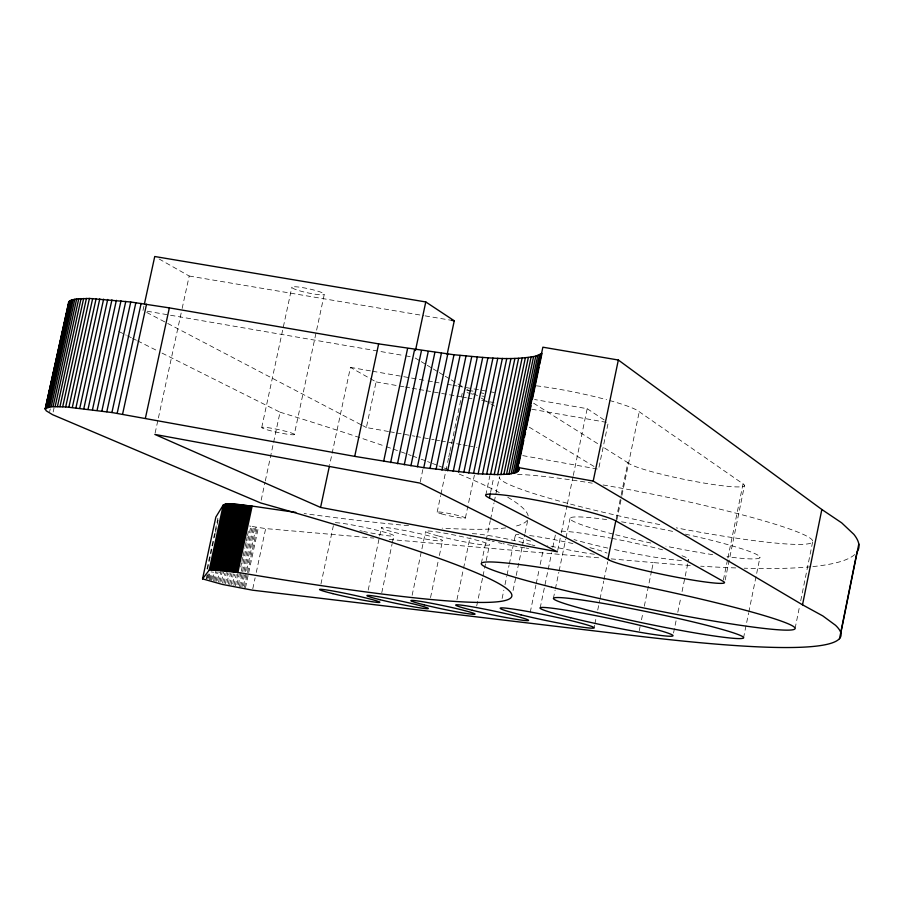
<?xml version="1.0" encoding="UTF-8"?>
<svg xmlns="http://www.w3.org/2000/svg" width="904" height="904" viewBox="0 0 904 904"><rect width="100%" height="100%" fill="white"/><g stroke="black" fill="none" stroke-linecap="round" stroke-linejoin="round"><path stroke-width="0.68" stroke-dasharray="4.52 3.39" d="M743.517 637.987L748.602 613.081M748.794 612.121L759.993 557.192M795.113 628.382L799.588 606.268M800.718 600.742L812.764 541.315M673.536 633.037L676.102 620.585M677.797 612.29L680.927 597.069M682.057 591.544L688.588 559.723M723.403 579.927L727.607 559.35M727.889 557.971L743.043 483.866L639.252 411.749A67.178 7.537 11.7 0 0 609.014 400.348M725.166 580.006L744.455 485.663M616.132 519.28L620.991 495.821M621.274 494.443L627.839 462.712L602.787 446.892M594.018 627.997L594.595 625.229M594.877 623.85L596.019 618.336M597.725 610.064L599.725 600.403M600.007 599.024L603.725 581.102M604.008 579.713L607.725 561.791M616.856 519.969L621.681 496.68M621.963 495.313L639.252 411.749M639.264 630.664L640.1 626.585M641.501 619.771L642.902 612.968M644.315 606.155L651.603 570.752M651.886 569.396L653.287 562.582A1281.917 112.763 13 0 0 692.035 565.61M502.115 598.471L503.844 590.199M504.997 584.685L506.726 576.413M507.02 575.034L509.031 565.395M509.325 564.017L513.065 546.095M514.218 540.581L515.37 535.066M513.065 590.481L515.924 576.82M516.207 575.452L524.761 534.467M525.054 533.1L527.62 520.806M530.241 612.257L535.936 584.956M536.219 583.588L539.055 569.938M540.197 564.48L543.044 550.818M540.163 607.985L547.926 570.729M548.208 569.351L551.655 552.796M552.807 547.27L555.395 534.852M557.689 550.446L561.09 534.072M561.384 532.705L567.057 505.426M567.339 504.059L573.012 476.77M573.294 475.414L587.182 408.698L534.569 399.523M553.384 598.459L555.101 590.188M555.384 588.809L558.83 572.266M559.113 570.887L565.701 539.191M565.994 537.812L570.006 518.512M412.134 595.273L425.592 531.473M437.152 512.15L440.643 495.573M440.937 494.194L447.344 463.797M447.638 462.419L448.508 458.271M448.802 456.893L449.672 452.746M449.966 451.367L462.193 393.342M430.53 597.589L438.248 560.932M439.389 555.497L442.531 540.558M465.379 518.015L474.385 475.165M456.983 599.567L463.289 569.543M463.571 568.187L470.159 536.795M485.798 495.098L489.855 475.775M490.556 492.477L493.72 477.391M481.357 563.282L490.273 520.749M490.556 519.382L494.013 502.918M494.296 501.539L499.471 476.849A159.963 14.181 11.6 0 0 661.479 524.953M476.713 605.917L482.691 577.362M482.973 576.006L489.527 544.739M320.943 584.029L333.373 525.642M388.494 431.502L366.38 427.536L376.075 381.917L350.436 367.386L329.666 464.825M368.21 590.063L381.431 527.631M381.782 592.662L392.121 543.767M392.347 542.66L393.85 535.609M420.27 481.73L422.88 469.391M235.277 585.747L237.91 573.475M236.95 584.662L239.289 573.746M240.746 566.932L241.628 562.842M241.922 561.474L242.803 557.384M243.097 556.016L244.848 547.835M245.142 546.479L246.024 542.389M246.306 541.021L247.187 536.931M247.481 535.563L248.363 531.473M238.306 584.922L240.939 572.65M241.232 571.283L250.883 526.275L265.663 528.591L373.804 538.072M239.345 586.549L242.272 572.91M242.566 571.543L252.216 526.535M240.645 586.798L253.515 526.772M241.91 587.035L254.792 526.998M261.177 500.172L265.019 482.307M265.313 480.928L280.048 412.19L159.036 351.599M243.436 585.905L256.024 527.213M244.34 587.487L247.267 573.837M247.56 572.469L257.222 527.416M245.492 587.69L248.419 574.029M248.713 572.661L258.374 527.608M252.77 588.809L255.12 577.859M256.284 572.39L265.663 528.591M294.263 434.564A16.667 1.48 12.1 0 0 270.929 428.134A16.667 1.48 12.1 0 0 268.85 430.293A16.667 1.48 12.1 0 0 294.263 434.564L324.276 294.388A16.611 2.091 12.2 0 0 301.122 287.382A16.611 2.091 12.2 0 0 298.84 290.579A16.611 2.091 12.2 0 0 324.276 294.388M206.982 568.91L217.887 518.252M207.57 569.102L214.056 538.999M214.35 537.631L215.231 533.518M215.525 532.151L218.474 518.467M206.168 578.888L207.05 574.786M206.892 579.114L208.067 573.633M207.976 577.972L208.869 573.87M208.835 578.21L209.717 574.108M209.457 579.826L211.22 571.622M210.429 580.086L212.191 571.882M211.457 580.357L213.22 572.153M212.824 579.261L214.293 572.435M213.66 580.91L215.717 571.351M214.824 581.204L216.881 571.644M216.045 581.498L218.09 571.949M217.582 580.436L219.344 572.243M218.576 582.108L220.926 571.192M219.887 582.413L222.237 571.497M221.525 581.362L223.582 571.814M222.599 583.035L224.655 573.486M223.989 583.34L226.328 572.435M225.39 583.656L227.729 572.752M227.096 582.605L229.141 573.057M261.753 427.434L291.868 287.189M228.215 584.278L230.554 573.362M229.639 584.583L231.978 573.667M231.062 584.877L233.401 573.972M232.769 583.814L234.814 574.266M233.887 585.464L236.226 574.56M142.99 310.49L144.165 305.089M155.126 433.039L158.11 419.309M158.403 417.942L181.862 309.801M182.156 308.445L189.196 276.025L158.302 258.533M49.641 411.625L50.251 408.89M53.166 411.953L54.07 407.862M389.262 539.428L599.917 557.904M611.149 558.887L653.287 562.582M189.196 276.025L423.727 315.632M425.117 315.869L451.48 320.321M147.16 311.213L404.314 355.611M405.704 355.848L411.263 356.809M350.436 367.386L371.205 371.013M372.584 371.25L426.575 380.674M427.965 380.912L433.502 381.883M434.892 382.121L439.039 382.855M447.344 384.302L451.503 385.025M452.881 385.262L457.04 385.985M458.418 386.234L488.883 391.545M490.262 391.794L494.42 392.517M376.075 381.917L403.885 386.788M405.274 387.036L410.834 388.008M412.224 388.257L417.784 389.228M419.173 389.477L424.733 390.449M426.123 390.697L455.322 395.816M456.712 396.054L460.882 396.788M462.272 397.037L466.441 397.76M467.831 398.009L472.001 398.743M481.73 400.449L495.641 402.89M531.778 409.229L608.245 422.643L598.572 469.232L522.557 455.582M389.873 431.75L395.398 432.745M396.788 432.993L414.755 436.214M416.134 436.462L434.101 439.694M435.479 439.943L439.626 440.689M441.016 440.937L461.741 444.655M463.13 444.904L467.278 445.649M468.656 445.898L476.95 447.39M249.527 526.015L250.883 526.275M118.695 331.406L126.255 335.192M127.52 335.825L131.295 337.712M132.56 338.345L136.346 340.243M137.6 340.876L157.771 350.967M146.719 312.445L361.453 424.948M362.685 425.592L366.38 427.536M415.241 358.018L420.044 360.933M421.241 361.656L426.044 364.572M427.253 365.306L432.055 368.21M433.253 368.945L438.056 371.86M439.254 372.584L442.858 374.776M445.254 376.222L450.056 379.138M451.254 379.872L465.662 388.607M466.859 389.33L480.058 397.342M481.267 398.065L484.86 400.246M486.058 400.981L489.663 403.161M490.861 403.896L494.465 406.077M529.269 427.185L596.211 467.797M533.597 403.195L601.601 446.135M587.182 408.698L605.906 421.094M743.043 483.866L743.235 484.002A59.732 5.921 11.5 0 1 699.21 482.239A59.732 5.921 11.5 0 1 629.24 463.729L627.839 462.712M527.292 520.195A847.523 66.873 12.8 0 1 514.647 526.399M505.743 527.891A847.523 66.873 12.8 0 1 442.192 528.151M408.585 525.653A847.523 66.873 12.8 0 1 304.185 513.551M280.048 412.19A847.523 66.873 12.8 0 1 383.68 445.774M386.234 446.655A847.523 66.873 12.8 0 1 397.444 450.587M401.071 451.887A847.523 66.873 12.8 0 1 411.207 455.537M412.45 455.989A847.523 66.873 12.8 0 1 417.332 457.774M421.219 459.221A847.523 66.873 12.8 0 1 426.281 461.108M427.536 461.582A847.523 66.873 12.8 0 1 430.01 462.52M432.451 463.447A847.523 66.873 12.8 0 1 437.66 465.458M438.937 465.955A847.523 66.873 12.8 0 1 442.723 467.436M443.966 467.922A847.523 66.873 12.8 0 1 446.429 468.893M459.266 474.103A847.523 66.873 12.8 0 1 499.392 492.601M507.765 497.268A847.523 66.873 12.8 0 1 528.185 518.071M854.698 554.559A1281.917 112.763 13 0 1 812.086 566.661M810.82 566.785A1281.917 112.763 13 0 1 744.161 568.198M735.743 567.927A1281.917 112.763 13 0 1 700.679 566.175M603.092 484.973A159.963 14.181 11.6 0 1 808.379 537.01A159.963 14.181 11.6 0 1 676.282 527.857M517.574 474.397A159.963 14.181 11.6 0 1 592.256 483.177M536.321 385.805A67.178 7.537 11.7 0 1 606.595 399.692M685.413 534.151A96.977 7.944 11.6 0 1 757.123 554.728A96.977 7.944 11.6 0 1 726.986 556.706M712.68 554.649A96.977 7.944 11.6 0 1 665.943 546.208M650.857 543.033A96.977 7.944 11.6 0 1 614.257 534.4M613.036 534.083A96.977 7.944 11.6 0 1 607.398 519.698M621.534 521.823A96.977 7.944 11.6 0 1 673.322 531.518M682 555.734A67.755 5.277 11.7 0 1 687.628 560.197M681.48 560.423A67.755 5.277 11.7 0 1 613.127 549.27M607.748 548.084A67.755 5.277 11.7 0 1 574.017 539.586M561.079 531.168A67.755 5.277 11.7 0 1 610.516 538.106M611.918 538.377A67.755 5.277 11.7 0 1 663.027 549.937M594.369 554.265A47.968 3.593 11.8 0 1 547.654 545.406M530.637 541.101A47.968 3.593 11.8 0 1 519.438 534.569M529.597 535.541A47.968 3.593 11.8 0 1 573.757 543.756M589.883 547.677A47.968 3.593 11.8 0 1 607.025 553.078M528.625 548.457A37.132 2.712 11.8 0 1 526.117 548.061M524.817 547.858A37.132 2.712 11.8 0 1 513.133 545.733M512.026 545.519A37.132 2.712 11.8 0 1 502.997 543.643M501.878 543.406A37.132 2.712 11.8 0 1 498.545 542.66M494.228 541.654A37.132 2.712 11.8 0 1 492.126 541.157M490.092 540.66A37.132 2.712 11.8 0 1 487.493 540.004M472.238 533.699A37.132 2.712 11.8 0 1 530.58 544.536M531.733 544.852A37.132 2.712 11.8 0 1 534.897 545.767M335.35 522.704A30.657 2.102 12 0 1 370.199 528.625A30.657 2.102 12 0 1 393.703 535.914A30.657 2.102 12 0 1 363.657 531.484M362.402 531.213A30.657 2.102 12 0 1 359.928 530.682M484.035 396.336A14.385 1.571 11.8 0 1 481.832 395.997M473.402 394.302A14.385 1.571 11.8 0 1 471.097 393.737M470.001 393.443A14.385 1.571 11.8 0 1 467.063 392.596M466.724 390.268A14.385 1.571 11.8 0 1 468.588 390.46M469.617 390.596A14.385 1.571 11.8 0 1 473.007 391.138M480.318 392.641A14.385 1.571 11.8 0 1 483.742 393.5M438.655 536.049A32.68 2.328 11.9 0 0 489.346 544.999A32.68 2.328 11.9 0 0 444.655 533.213A32.68 2.328 11.9 0 0 438.655 536.049M394.302 532.32A31.278 2.181 11.9 0 0 442.429 540.818A31.278 2.181 11.9 0 0 399.127 529.484A31.278 2.181 11.9 0 0 394.302 532.32M441.457 513.845A14.419 1.107 11.9 0 0 464.961 518.218A14.419 1.107 11.9 0 0 447.378 513.178A14.419 1.107 11.9 0 0 441.457 513.845"/><path stroke-width="1.36" d="M839.5 638.766L857.015 552.005A1281.917 112.763 13 0 0 853.839 534.332L841.669 522.84L821.838 509.494L618.336 360.018L542.863 347.192L517.698 467.436L518.726 470.035L516.071 472.6L508.975 474.125L497.686 474.623L478.137 473.798L423.773 467.673L354.718 456.373L111.915 412.518L65.698 406.902L51.245 406.71L45.336 408.54L46.217 410.8L52.568 414.676L260.589 502.929A848.958 49.822 12.6 0 1 247.018 573.938A117.509 5.853 12 0 0 237.876 572.481L210.632 569.701L209.208 570.153L202.552 578.876L222.305 584.402L252.476 590.176L638.134 636.111A1284.403 84.049 12.7 0 0 835.477 625.252L822.832 615.929L802.515 604.81L593.205 481.086L517.698 467.436M840.878 632.845L858.8 544.027M802.515 604.81L821.838 509.494M593.205 481.086L618.336 360.018M609.262 560.13L607.85 559.293L615.85 520.659M511.155 473.843L535.789 356.142L541.993 353.351L539.688 364.391M513.065 473.493L537.756 355.543M514.704 473.086L539.439 354.876M516.071 472.6L540.852 354.142M517.156 472.057L518.308 466.532M518.885 463.775L523.8 440.304M524.376 437.547L525.529 432.022M526.105 429.264L531.021 405.794M532.467 398.901L539.1 367.148M517.958 471.447L518.817 467.345M518.489 470.769L519.065 468.035M518.726 470.035L519.303 467.289M429.988 468.532L454 354.763C481.086 357.057 508.805 361.25 535.789 356.142M436.056 469.345L460.079 355.419M441.954 470.103L466.001 356.006M447.683 470.803L471.752 356.538M453.232 471.447L477.335 357.001M458.611 472.035L482.736 357.408M463.786 472.566L487.945 357.758M468.78 473.041L492.962 358.029M473.56 473.447L497.776 358.244M478.137 473.798L502.387 358.391M482.499 474.091L506.771 358.47M486.646 474.317L510.952 358.481M490.556 474.487L514.907 358.425M494.239 474.589L518.625 358.3M607.85 559.293L489.403 497.957L490.273 493.844M497.686 474.623L522.105 358.108M500.884 474.6L525.348 357.848M503.833 474.51L528.343 357.521M506.534 474.351L531.077 357.136M508.975 474.125L533.563 356.673M354.718 456.373L378.64 343.882L454 354.763M383.635 461.435L407.568 348.582M390.63 462.588L414.563 349.633M415.467 350.537L425.773 301.947L154.742 256.51L144.459 303.744M397.511 463.707L421.456 350.628M404.269 464.769L428.225 351.566M410.913 465.786L434.88 352.447M417.411 466.758L441.389 353.283M447.13 354.526L454.26 320.784L425.773 301.947M423.773 467.673L447.774 354.052M237.876 572.481L252.126 506.116A117.35 7.865 12 0 1 261.29 507.404A847.523 66.873 12.8 0 0 295.811 512.387M320.581 507.426L154.833 434.417L419.976 483.098L557.406 551.802L320.581 507.426L329.372 466.193M202.552 578.876L215.853 517.077L223.231 505.031C232.52 502.353 242.634 505.573 252.126 506.116M209.208 570.153L223.231 505.031M210.632 569.701L224.7 504.33M210.948 569.667L225.017 504.262M211.276 569.644L225.356 504.217M211.649 569.633L225.729 504.172M212.044 569.622L226.136 504.127M212.463 569.622L226.565 504.093M212.915 569.622L227.017 504.07M213.4 569.633L227.503 504.048M213.909 569.644L228.023 504.036M214.44 569.667L228.565 504.025M215.005 569.701L229.141 504.025M215.604 569.735L229.74 504.025M216.225 569.78L230.362 504.036M216.87 569.825L231.017 504.059M217.548 569.882L231.695 504.082M218.259 569.938L232.407 504.116M218.994 570.006L233.153 504.149M219.751 570.085L233.91 504.195M220.531 570.164L234.701 504.251M221.344 570.243L235.526 504.308M222.192 570.345L236.373 504.375M223.062 570.435L237.243 504.443M223.955 570.548L238.136 504.522M224.87 570.661L239.063 504.601M225.819 570.774L240.012 504.692M226.791 570.899L240.995 504.794M227.785 571.034L241.989 504.895M228.814 571.17L243.018 505.008M229.853 571.305L244.08 505.121M230.927 571.464L245.153 505.246M232.034 571.611L246.25 505.37M233.153 571.78L247.38 505.505M234.294 571.938L248.532 505.652M235.469 572.119L249.707 505.799M236.656 572.3L250.905 505.957M106.808 411.738L130.741 302.004L169.353 307.88L378.64 343.882M111.915 412.518L135.86 302.682M117.17 413.354L141.126 303.416M122.571 414.224L146.527 304.207M145.397 418.202L169.353 307.88M45.2 409.026L69.122 301.427L71.823 299.925L76.67 298.93L89.439 298.444L130.741 302.004M45.336 408.54L68.704 302.038M45.302 409.568L69.122 301.427M58.014 353.724L59.223 348.221M46.341 407.715L69.777 300.874M47.211 407.376L70.681 300.377M48.319 407.105L71.823 299.925M49.663 406.879L73.201 299.54M51.245 406.71L74.817 299.201M53.076 406.597L76.67 298.93M55.133 406.54L78.772 298.716M57.427 406.551L81.089 298.557M59.958 406.608L83.654 298.456M62.715 406.721L86.434 298.422M65.698 406.902L89.439 298.444M68.896 407.128L92.671 298.535M72.32 407.421L96.118 298.67M75.947 407.76L99.768 298.885M79.789 408.167L103.621 299.145M83.823 408.631L107.689 299.473M88.061 409.139L111.938 299.857M92.479 409.715L116.379 300.309M97.09 410.337L120.989 300.817M101.87 411.015L125.78 301.382M451.48 320.321L454.26 320.784M68.885 304.162L68.523 302.693M489.403 497.957A67.325 5.627 11.8 0 1 535.01 499.935A67.325 5.627 11.8 0 1 616.573 521.337L723.324 581.419A59.845 4.418 11.6 0 1 679.593 577.78A59.845 4.418 11.6 0 1 609.296 560.141M551.802 587.238A160.257 10.565 11.7 0 0 794.831 629.003A160.257 10.565 11.7 0 0 567.881 571.904A160.257 10.565 11.7 0 0 551.802 587.238M597.228 612.573A97.135 5.921 11.7 0 0 743.517 637.987A97.135 5.921 11.7 0 0 604.753 603.669A97.135 5.921 11.7 0 0 597.228 612.573M570.627 617.737A67.868 3.921 11.8 0 0 672.971 635.794A67.868 3.921 11.8 0 0 576.221 611.963A67.868 3.921 11.8 0 0 570.627 617.737M521.009 614.856A48.036 2.678 11.8 0 0 594.018 627.997A48.036 2.678 11.8 0 0 526.252 611.228A48.036 2.678 11.8 0 0 521.009 614.856M472.306 610.279A37.177 2.011 11.9 0 0 528.535 620.449A37.177 2.011 11.9 0 0 475.764 607.443A37.177 2.011 11.9 0 0 472.306 610.279M424.168 604.844A32.725 1.729 11.9 0 0 474.837 614.257A32.725 1.729 11.9 0 0 429.965 603.013A32.725 1.729 11.9 0 0 424.168 604.844M380.042 599.714A31.324 1.627 11.9 0 0 428.146 608.641A31.324 1.627 11.9 0 0 384.675 597.815A31.324 1.627 11.9 0 0 380.042 599.714M332.853 593.645A30.702 1.559 12 0 0 379.725 602.369A30.702 1.559 12 0 0 336.729 591.702A30.702 1.559 12 0 0 332.853 593.645"/></g></svg>
